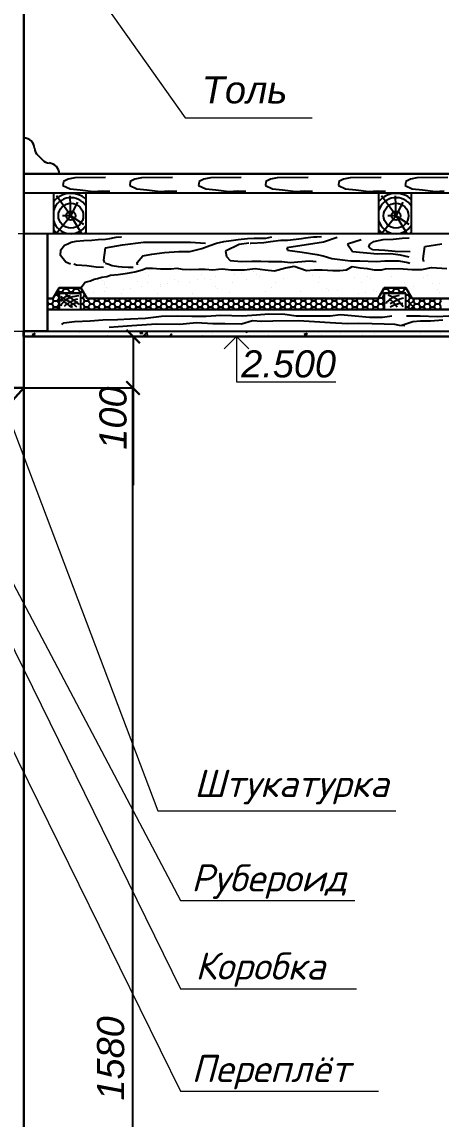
# Model space of a CAD drawing. Header units: millimetres. Extents: x 84778 to 227326, y -44398 to 146312.
# Drawn here: x 216051 to 219918, y -8032 to 2085 of the extents above; entities that cross this region are included whole.
import ezdxf

# ---------------------------------------------------------------- set-up
doc = ezdxf.new("R2010")
doc.units = ezdxf.units.MM
doc.header["$LTSCALE"] = 10
doc.linetypes.add('ACAD_ISO03W100', pattern=[30, 12, -18])
doc.linetypes.add('DASHED', pattern=[19.05, 12.7, -6.35])
for name, color, linetype, lineweight in [('Основная', 7, 'Continuous', 30), ('основной', 7, 'Continuous', 30), ('пунктирная', 7, 'ACAD_ISO03W100', 20), ('Тонкая', 7, 'Continuous', 25)]:
    doc.layers.add(name, color=color, linetype=linetype, lineweight=lineweight)
doc.layers.add('Размерная', color=7, linetype='Continuous')
doc.layers.add('Текст', color=7, linetype='Continuous')
doc.styles.add('Isocpeur', font='isocpeui.ttf')
doc.styles.add('STIL 888', font='ARIALI.TTF')

# ---------------------------------------------------------------- blocks, each defined once
blk = doc.blocks.new('_ArchTick')
at = {"color": 0, "linetype": 'ByBlock', "const_width": 0.15}
blk.add_lwpolyline([(-0.5, -0.5), (0.5, 0.5)], dxfattribs=at)

msp = doc.modelspace()

# ---------------------------------------------------------------- linework, layer by layer
at = {"layer": 'Основная', "ltscale": 50}
for p, q in [((216066.7, 684.6), (223942.8, 684.6)), ((216066.7, 684.6), (223942.8, 684.6)), ((216066.7, -815.4), (223942.8, -815.4)), ((216066.7, -815.4), (223942.8, -815.4)), ((216068.9, -815.4), (223942.8, -815.4))]:
    msp.add_line(p, q, dxfattribs=at)
at = {"layer": 'Основная', "linetype": 'Continuous', "lineweight": 30, "ltscale": 1000}
for p, q in [((215867.3, -1290.4), (216068.9, -1290.4)), ((216068.9, -1290.4), (215867.3, -1515.4))]:
    msp.add_line(p, q, dxfattribs=at)
at = {"layer": 'основной'}
for p, q in [((216068.9, 4725.2), (216068.9, -1240.4)), ((216068.9, 134.6), (216068.9, -765.4))]:
    msp.add_line(p, q, dxfattribs=at)
at = {"layer": 'основной', "lineweight": 30}
for q in [(214367.3, -1290.4), (214417.3, -1290.4)]:
    msp.add_line((216068.9, -1290.4), q, dxfattribs=at)
at = {"layer": 'основной', "ltscale": 50}
msp.add_line((216068.9, -8890.4), (216068.9, -1240.4), dxfattribs=at)
at = {"layer": 'пунктирная', "linetype": 'DASHED'}
for p, q in [((215443.9, 134.6), (216068.9, 134.6)), ((215168.9, -765.4), (216068.9, -765.4))]:
    msp.add_line(p, q, dxfattribs=at)
at = {"layer": 'Размерная', "linetype": 'Continuous', "lineweight": 20}
for p, q in [((217916.8, -928.5), (218030, -815.4)), ((218143.1, -928.5), (218030, -815.4)), ((218030, -815.4), (218030, -1234)), ((218030, -1234), (218946.6, -1234))]:
    msp.add_line(p, q, dxfattribs=at)
at = {"layer": 'Текст', "lineweight": 20}
for p, q in [((215082, -1415.4), (217513.4, -6015.5)), ((215862.1, -1381.9), (217305.5, -5189.2)), ((214991.3, -1694.8), (217513.4, -6831.3)), ((214734, -2131.8), (217513.4, -7773.6)), ((217305.5, -5189.2), (219500.7, -5189.2)), ((217513.4, -6015.5), (219123.7, -6015.5)), ((217513.4, -6831.3), (219138.9, -6831.3)), ((217513.4, -7773.6), (219339.6, -7773.6))]:
    msp.add_line(p, q, dxfattribs=at)
at = {"layer": 'Тонкая', "linetype": 'Continuous', "lineweight": 0, "ltscale": 1000}
for p, q in [((215607.5, 3948.7), (217558.2, 1199.3)), ((217558.2, 1199.3), (218728.9, 1199.3))]:
    msp.add_line(p, q, dxfattribs=at)
at = {"layer": 'Тонкая', "lineweight": -2}
msp.add_line((216197.8, 855.7), (216240.2, 813.3), dxfattribs=at)
at = {"layer": 'Тонкая', "ltscale": 50}
for p, q in [((216068.9, 684.6), (223942.8, 684.6)), ((216068.9, 684.6), (223942.8, 684.6)), ((216068.9, 134.6), (223942.8, 134.6)), ((216285.9, -215.4), (216285.9, 134.6)), ((216285.9, -765.4), (216285.9, -315.4)), ((216068.9, -765.4), (223942.8, -765.4)), ((216068.9, -815.4), (223942.8, -815.4))]:
    msp.add_line(p, q, dxfattribs=at)
at = {"layer": 'Тонкая', "linetype": 'Continuous', "ltscale": 1000}
for p, q in [((216285.9, 684.6), (219702.5, 684.6)), ((216434.6, 613.7), (216429.5, 575.9)), ((216477.5, 636.4), (216434.6, 613.7)), ((216538.1, 646.5), (216477.5, 636.4)), ((216823.2, 651.6), (216538.1, 646.5)), ((217050.3, 613.7), (217045.3, 575.9)), ((217093.2, 636.4), (217050.3, 613.7)), ((217153.8, 646.5), (217093.2, 636.4)), ((217439, 651.6), (217153.8, 646.5)), ((217686.3, 613.7), (217681.3, 575.9)), ((217729.2, 636.4), (217686.3, 613.7)), ((217789.8, 646.5), (217729.2, 636.4)), ((218075, 651.6), (217789.8, 646.5)), ((218302.1, 613.7), (218297, 575.9)), ((218345, 636.4), (218302.1, 613.7)), ((218405.6, 646.5), (218345, 636.4)), ((218690.7, 651.6), (218405.6, 646.5)), ((218975.9, 613.7), (218970.9, 575.9)), ((219018.8, 636.4), (218975.9, 613.7)), ((219079.4, 646.5), (219018.8, 636.4)), ((219364.6, 651.6), (219079.4, 646.5)), ((219591.7, 613.7), (219586.6, 575.9)), ((219634.6, 636.4), (219591.7, 613.7)), ((219695.2, 646.5), (219634.6, 636.4)), ((219980.3, 651.6), (219695.2, 646.5)), ((216068.9, 509.6), (223942.8, 509.6)), ((216344.1, 135.5), (216344.1, 509.6)), ((216429.5, 575.9), (216495.2, 545.7)), ((216495.2, 545.7), (216588.5, 535.6)), ((216588.5, 535.6), (216709.7, 523)), ((216644.1, 135.5), (216644.1, 509.6)), ((216709.7, 523), (216790.4, 528)), ((216790.4, 528), (216863.6, 525.5)), ((217045.3, 575.9), (217110.9, 545.7)), ((217110.9, 545.7), (217204.3, 535.6)), ((217204.3, 535.6), (217325.4, 523)), ((217325.4, 523), (217406.2, 528)), ((217406.2, 528), (217479.4, 525.5)), ((217681.3, 575.9), (217746.9, 545.7)), ((217746.9, 545.7), (217840.3, 535.6)), ((217840.3, 535.6), (217961.4, 523)), ((217961.4, 523), (218042.2, 528)), ((218042.2, 528), (218115.3, 525.5)), ((218297, 575.9), (218362.7, 545.7)), ((218362.7, 545.7), (218456, 535.6)), ((218456, 535.6), (218577.2, 523)), ((218577.2, 523), (218657.9, 528)), ((218657.9, 528), (218731.1, 525.5)), ((218970.9, 575.9), (219036.5, 545.7)), ((219036.5, 545.7), (219129.9, 535.6)), ((219129.9, 535.6), (219251, 523)), ((219251, 523), (219331.8, 528)), ((219331.8, 528), (219404.9, 525.5)), ((219344.1, 135.5), (219344.1, 509.6)), ((219586.6, 575.9), (219652.3, 545.7)), ((219644.1, 135.5), (219644.1, 509.6)), ((219652.3, 545.7), (219745.6, 535.6)), ((219745.6, 535.6), (219866.8, 523)), ((219866.8, 523), (219947.5, 528)), ((216502.6, 298.4), (216369, 482.1)), ((216502.6, 298.4), (216497.4, 481.7)), ((216502.6, 298.4), (216566.9, 423.2)), ((219502.6, 298.4), (219369, 482.1)), ((219502.6, 298.4), (219497.4, 481.7)), ((219502.6, 298.4), (219566.9, 423.2)), ((216502.6, 298.4), (216370.7, 135.5)), ((216502.6, 298.4), (216425.7, 296.5)), ((216502.6, 298.4), (216619.7, 221.4)), ((216502.6, 298.4), (216598.1, 139.5)), ((219502.6, 298.4), (219370.7, 135.5)), ((219502.6, 298.4), (219425.7, 296.5)), ((219502.6, 298.4), (219598.1, 139.5)), ((219502.6, 298.4), (219619.7, 221.4)), ((216068.9, 134.6), (216285.9, 134.6)), ((216285.9, 134.6), (216285.9, -765.4)), ((216904.4, 98.4), (216919.5, 101.8)), ((216919.5, 101.8), (216965.9, 103)), ((216965.9, 103), (216969.4, 104.2)), ((218301.5, 92.6), (218355.9, 104.4)), ((218667, 94.8), (218740.4, 101.9)), ((218740.4, 101.9), (218771.2, 101.9)), ((218771.2, 101.9), (218813.8, 106.7)), ((216409.3, -17.8), (216445.3, 25.2)), ((216445.3, 25.2), (216475.5, 39.1)), ((216475.5, 39.1), (216506.9, 53.1)), ((216506.9, 53.1), (216551.1, 63.5)), ((216551.1, 63.5), (216623.1, 68.2)), ((216623.1, 68.2), (216697.5, 72.8)), ((216697.5, 72.8), (216754.4, 78.6)), ((216754.4, 78.6), (216820.7, 82.1)), ((216806.2, -110.9), (216823.6, 2.1)), ((216820.7, 82.1), (216863.7, 86.7)), ((216823.6, 2.1), (216980.3, 28.2)), ((216863.7, 86.7), (216904.4, 98.4)), ((216980.3, 28.2), (217171.7, 54.3)), ((217171.7, 54.3), (217319.7, 54.3)), ((217319.7, 54.3), (217476.3, 54.3)), ((217476.3, 54.3), (217606.9, 54.3)), ((217606.9, 54.3), (217746.1, 45.6)), ((217709.8, -4.4), (217783.2, 24)), ((217783.2, 24), (217847.1, 45.3)), ((217847.1, 45.3), (217913.3, 59.5)), ((217913.3, 59.5), (217982, 68.9)), ((218055.3, 33.5), (217929.9, -28)), ((217982, 68.9), (218045.8, 78.4)), ((218045.8, 78.4), (218131.1, 87.8)), ((218142.9, 45.3), (218055.3, 33.5)), ((218131.1, 87.8), (218192.6, 92.6)), ((218158.2, 45.2), (218162.9, 45.2)), ((218162.9, 45.2), (218281.3, 49.9)), ((218192.6, 92.6), (218228.1, 90.2)), ((218228.1, 90.2), (218301.5, 92.6)), ((218281.3, 49.9), (218342.8, 59.4)), ((218342.8, 59.4), (218439.8, 71.2)), ((218439.8, 71.2), (218501.4, 73.6)), ((218832.8, 53.8), (218496.1, 0.9)), ((218496.1, 0.9), (218500.9, -20.7)), ((218501.4, 73.6), (218579.5, 83)), ((218579.5, 83), (218629.2, 87.8)), ((218629.2, 87.8), (218667, 94.8)), ((218960.2, 97), (218832.8, 53.8)), ((219179.1, 75.4), (219054, 34.5)), ((219054, 34.5), (219099.7, -30.3)), ((219251.2, 8.1), (219260.9, 34.5)), ((219289.7, -15.9), (219251.2, 8.1)), ((219260.9, 34.5), (219296.9, 61)), ((219296.9, 61), (219383.5, 77.8)), ((219383.5, 77.8), (219474.9, 82.6)), ((219474.9, 82.6), (219559.1, 89.8)), ((219559.1, 89.8), (219624, 94.6)), ((219751.1, -99.8), (219768.5, 13.2)), ((219768.5, 13.2), (219925.2, 39.3)), ((216408.1, -68.8), (216409.3, -17.8)), ((216455.8, -131.5), (216408.1, -68.8)), ((217113.4, -132.1), (217167.8, -70.6)), ((217167.8, -70.6), (217248.3, -56.4)), ((217248.3, -56.4), (217366.6, -42.2)), ((217366.6, -42.2), (217499.2, -30.4)), ((217499.2, -30.4), (217598.6, -30.4)), ((217598.6, -30.4), (217709.8, -4.4)), ((217929.9, -28), (217937, -77.7)), ((217937, -77.7), (217972.5, -115.5)), ((218500.9, -20.7), (218635.6, -37.6)), ((218635.6, -37.6), (218770.3, -59.2)), ((218770.3, -59.2), (218830.4, -71.2)), ((218830.4, -71.2), (218909.7, -95.2)), ((218909.7, -95.2), (219082.9, -119.3)), ((219099.7, -30.3), (219330.6, -54.4)), ((219400.3, -23.1), (219289.7, -15.9)), ((219330.6, -54.4), (219455.7, -49.6)), ((219494.1, -30.3), (219400.3, -23.1)), ((219455.7, -49.6), (219539.8, -64)), ((219633.6, -35.2), (219494.1, -30.3)), ((219539.8, -64), (219619.2, -80.8)), ((219759.8, -125.9), (219751.1, -99.8)), ((216285.9, -315.4), (216285.9, -197.6)), ((216499.9, -147.8), (216455.8, -131.5)), ((216530.8, -146.8), (216554.9, -153.3)), ((216554.9, -153.3), (216649.4, -162.1)), ((216649.4, -162.1), (216735.1, -173.1)), ((216735.1, -173.1), (216803.2, -177.5)), ((216814.9, -137), (216806.2, -110.9)), ((216818.6, -140.2), (216842.7, -146.8)), ((216842.7, -146.8), (216882.3, -159.9)), ((216882.3, -159.9), (216941.6, -168.7)), ((216941.6, -168.7), (216976.7, -173.1)), ((216976.7, -173.1), (217031.7, -175.3)), ((217031.7, -175.3), (217047, -175.3)), ((217047, -175.3), (217077.8, -177.5)), ((217093.1, -218.8), (217159.3, -200.3)), ((217118.1, -153.4), (217113.4, -132.1)), ((217159.3, -200.3), (217196.4, -187)), ((217196.4, -187), (217254.6, -187)), ((217254.6, -187), (217328.8, -192.3)), ((217328.8, -192.3), (217426.8, -192.3)), ((217408.2, -195.1), (217408.2, -195.1)), ((217426.8, -192.3), (217479.7, -187)), ((217479.7, -187), (217530, -195)), ((217530, -195), (217606.8, -197.6)), ((217606.8, -197.6), (217683.6, -195)), ((217683.6, -195), (217741.9, -195)), ((217741.9, -195), (217813.4, -200.3)), ((217813.4, -200.3), (217863.7, -195)), ((217863.7, -195), (217900.7, -192.3)), ((217900.7, -192.3), (217977.5, -200.3)), ((217972.5, -115.5), (218076.6, -122.6)), ((217977.5, -200.3), (218105, -201.3)), ((218076.6, -122.6), (218171.3, -120.2)), ((218105, -201.3), (218202.8, -187.3)), ((218171.3, -120.2), (218254.1, -120.2)), ((218199.2, -193.7), (218199.2, -193.7)), ((218202.8, -187.3), (218295.9, -201.3)), ((218254.1, -120.2), (218325.1, -122.6)), ((218295.9, -201.3), (218379.8, -210.6)), ((218325.1, -122.6), (218410.3, -125)), ((218379.8, -210.6), (218481.6, -182.6)), ((218410.3, -125), (218448.2, -125)), ((218448.2, -125), (218526.3, -134.4)), ((218481.6, -182.6), (218561.6, -167.6)), ((218481.6, -182.6), (218521.6, -175.1)), ((218521.6, -175.1), (218561.6, -167.6)), ((218524.8, -175.4), (218524.8, -175.4)), ((218526.3, -134.4), (218704.9, -118)), ((218561.6, -167.6), (218677.8, -205.9)), ((218594.7, -193), (218594.7, -193)), ((218677.8, -205.9), (218747.7, -201.3)), ((218704.9, -118), (218764.1, -125.1)), ((218747.7, -201.3), (218822.2, -201.3)), ((218822.2, -201.3), (218920, -205.9)), ((218985.2, -205.9), (219045.8, -201.3)), ((219045.8, -201.3), (219097, -168.7)), ((219082.9, -119.3), (219169.5, -119.3)), ((219097, -168.7), (219172.1, -183.1)), ((219169.5, -119.3), (219244, -121.7)), ((219172.1, -183.1), (219236.7, -187.3)), ((219236.7, -187.3), (219301.9, -201.3)), ((219244, -121.7), (219321, -124.1)), ((219301.9, -201.3), (219367.1, -201.3)), ((219321, -124.1), (219400.3, -119.3)), ((219367.1, -201.3), (219405.8, -192)), ((219367.1, -201.3), (219367.1, -201.3)), ((219400.3, -119.3), (219527.8, -119.3)), ((219405.8, -192), (219526.9, -187.3)), ((219526.9, -187.3), (219648, -196.6)), ((219527.8, -119.3), (219609.6, -133.7)), ((219609.6, -133.7), (219628.8, -140.9)), ((219648, -196.6), (219741.2, -196.6)), ((219741.2, -196.6), (219829.7, -178)), ((219781.2, -190.8), (219781.2, -190.8)), ((219829.7, -178), (219969.4, -187.3)), ((216635.9, -315.4), (216682.7, -300.8)), ((216682.7, -300.8), (216717.1, -287.6)), ((216717.1, -287.6), (216748.9, -279.6)), ((216748.9, -279.6), (216788.6, -269.1)), ((216788.6, -269.1), (216833.6, -263.8)), ((216793.6, -302.8), (216793.6, -302.8)), ((216833.6, -263.8), (216868, -250.5)), ((216868, -250.5), (216939.5, -242.6)), ((216939.5, -242.6), (217024.3, -232)), ((217024.3, -232), (217093.1, -218.8)), ((217192.3, -228.3), (217192.3, -228.3)), ((217215.7, -249.7), (217215.7, -249.7)), ((217461.5, -292), (217461.5, -292)), ((217671.7, -287.7), (217671.7, -287.7)), ((217707.9, -239.5), (217707.9, -239.5)), ((217737.8, -279), (217737.8, -279)), ((217793.9, -287.7), (217793.9, -287.7)), ((217841.1, -265.4), (217841.1, -265.4)), ((218013.6, -242.7), (218013.6, -242.7)), ((218079.7, -234), (218079.7, -234)), ((218118.8, -289.3), (218118.8, -289.3)), ((218182.9, -220.4), (218182.9, -220.4)), ((218216.1, -243.9), (218216.1, -243.9)), ((218239.5, -265.3), (218239.5, -265.3)), ((218461.8, -276.9), (218461.8, -276.9)), ((218731.8, -255.1), (218731.8, -255.1)), ((218794.2, -272.7), (218794.2, -272.7)), ((218920, -205.9), (218985.2, -205.9)), ((219119.1, -274.2), (219119.1, -274.2)), ((219240, -259.4), (219240, -259.4)), ((219263.4, -280.9), (219263.4, -280.9)), ((219462.1, -261.9), (219462.1, -261.9)), ((219755.6, -270.7), (219755.6, -270.7)), ((219794.5, -257.6), (219794.5, -257.6)), ((216285.9, -465.4), (216285.9, -315.4)), ((216394.1, -365.4), (216337.3, -465.4)), ((216337.3, -465.4), (216394.1, -365.4)), ((216337.3, -465.4), (216394.1, -365.4)), ((216377.8, -431.3), (216393.7, -403.8)), ((216393.7, -403.9), (216382.9, -385.1)), ((216393.8, -403.8), (216425.5, -403.8)), ((216594.1, -365.4), (216394.1, -365.4)), ((216394.1, -365.4), (216594.1, -365.4)), ((216394.1, -365.4), (216594.1, -365.4)), ((216394.1, -365.4), (216594.1, -365.4)), ((216425.4, -403.8), (216441.3, -376.3)), ((216432.1, -415.4), (216425.5, -403.9)), ((216441.3, -376.4), (216435, -365.4)), ((216441.4, -376.3), (216473.1, -376.3)), ((216473.1, -376.3), (216479.4, -365.4)), ((216489, -403.9), (216473.1, -376.4)), ((216482.2, -415.4), (216488.9, -403.8)), ((216489, -403.8), (216520.8, -403.8)), ((216520.7, -403.8), (216536.6, -376.3)), ((216527.4, -415.4), (216520.7, -403.9)), ((216536.6, -376.4), (216530.3, -365.4)), ((216536.6, -376.3), (216568.4, -376.3)), ((216568.3, -376.3), (216574.6, -365.4)), ((216584.2, -403.9), (216568.3, -376.4)), ((216577.5, -415.4), (216584.2, -403.8)), ((216584.3, -403.8), (216616, -403.8)), ((216594.1, -365.4), (216635.9, -315.4)), ((216652.5, -465.4), (216594.1, -365.4)), ((216594.1, -365.4), (216652.5, -465.4)), ((216594.1, -365.4), (216652.5, -465.4)), ((216615.9, -403.8), (216616.2, -403.3)), ((216631.8, -431.3), (216616, -403.9)), ((216810, -319.4), (216810, -319.4)), ((216810.5, -339.7), (216810.5, -339.7)), ((216815.5, -400.5), (216815.5, -400.5)), ((216833.9, -361.2), (216833.9, -361.2)), ((216988, -377.7), (216988, -377.7)), ((217054.1, -369), (217054.1, -369)), ((217118.4, -304.3), (217118.4, -304.3)), ((217157.4, -355.4), (217157.4, -355.4)), ((217205.5, -318.7), (217205.5, -318.7)), ((217326.1, -351), (217326.1, -351)), ((217329.9, -332.7), (217329.9, -332.7)), ((217396, -324), (217396, -324)), ((217499.2, -310.4), (217499.2, -310.4)), ((217601, -318), (217601, -318)), ((217834.3, -355.3), (217834.3, -355.3)), ((217857.7, -376.8), (217857.7, -376.8)), ((217996.5, -317.2), (217996.5, -317.2)), ((218298, -402.6), (218298, -402.6)), ((218350, -366.5), (218350, -366.5)), ((218392, -316.5), (218392, -316.5)), ((218622.9, -404.1), (218622.9, -404.1)), ((218787.5, -315.8), (218787.5, -315.8)), ((218858.2, -370.9), (218858.2, -370.9)), ((218881.6, -392.4), (218881.6, -392.4)), ((218965.9, -391.8), (218965.9, -391.8)), ((219183, -315.1), (219183, -315.1)), ((219298.4, -387.5), (219298.4, -387.5)), ((219325.6, -398.8), (219325.6, -398.8)), ((219394.1, -365.4), (219337.3, -465.4)), ((219337.3, -465.4), (219394.1, -365.4)), ((219337.3, -465.4), (219394.1, -365.4)), ((219372.3, -403.8), (219378.3, -403.8)), ((219373.9, -382.1), (219373.9, -382.1)), ((219378.2, -403.8), (219394.1, -376.3)), ((219394.1, -431.3), (219378.2, -403.9)), ((219394.1, -376.4), (219391, -370.9)), ((219594.1, -365.4), (219394.1, -365.4)), ((219394.1, -365.4), (219594.1, -365.4)), ((219394.1, -365.4), (219594.1, -365.4)), ((219394.1, -365.4), (219594.1, -365.4)), ((219394.1, -376.3), (219425.9, -376.3)), ((219425.8, -376.3), (219432.1, -365.4)), ((219441.7, -403.9), (219425.8, -376.4)), ((219435, -415.4), (219441.7, -403.8)), ((219441.8, -403.8), (219473.5, -403.8)), ((219473.4, -403.8), (219489.3, -376.3)), ((219480.1, -415.4), (219473.5, -403.9)), ((219489.3, -376.4), (219483, -365.4)), ((219489.4, -376.3), (219521.1, -376.3)), ((219521.1, -376.3), (219527.4, -365.4)), ((219537, -403.9), (219521.1, -376.4)), ((219530.2, -415.4), (219536.9, -403.8)), ((219537, -403.8), (219568.8, -403.8)), ((219568.7, -403.8), (219584.6, -376.3)), ((219575.4, -415.4), (219568.7, -403.9)), ((219584.6, -376.4), (219578.3, -365.4)), ((219578.5, -314.4), (219578.5, -314.4)), ((219584.6, -376.3), (219600.5, -376.3)), ((219652.5, -465.4), (219594.1, -365.4)), ((219594.1, -365.4), (219652.5, -465.4)), ((219594.1, -365.4), (219652.5, -465.4)), ((219623.3, -389.1), (219623.3, -389.1)), ((219667.4, -353.8), (219667.4, -353.8)), ((219839.9, -331.1), (219839.9, -331.1)), ((219882.1, -386.5), (219882.1, -386.5)), ((219906, -322.4), (219906, -322.4)), ((216337.3, -465.4), (216285.9, -465.4)), ((216285.9, -565.4), (216285.9, -465.4)), ((216285.9, -465.4), (216337.3, -465.4)), ((216285.9, -480.5), (216294.6, -465.4)), ((216285.9, -465.4), (216337.3, -465.4)), ((216298.5, -513.8), (216285.9, -492.1)), ((216330.2, -513.8), (216346.1, -486.3)), ((216346.1, -486.3), (216334, -465.4)), ((216346.1, -486.3), (216377.9, -486.3)), ((216356.6, -431.3), (216377.9, -431.3)), ((216370.4, -459), (216370.4, -459)), ((216393.7, -458.8), (216377.8, -431.3)), ((216377.8, -486.3), (216393.7, -458.8)), ((216393.7, -513.8), (216377.8, -486.3)), ((216393.8, -458.8), (216394.1, -458.8)), ((216594.1, -415.4), (216394.1, -415.4)), ((216394.1, -415.4), (216394.1, -565.4)), ((216394.1, -415.4), (216594.1, -415.4)), ((216394.1, -565.4), (216394.1, -415.4)), ((216405.7, -489.9), (216419.8, -473.6)), ((216406.8, -446.6), (216456.7, -478)), ((216406.8, -465), (216443.7, -497.5)), ((216417.7, -517), (216431.7, -500.7)), ((216419.8, -473.6), (216455.6, -446.6)), ((216431.7, -500.7), (216442.6, -488.8)), ((216442.6, -488.8), (216456.7, -478)), ((216443.7, -497.5), (216477.3, -522.4)), ((216452.3, -423.8), (216455.6, -428.2)), ((216455.6, -428.2), (216478.3, -444.4)), ((216455.6, -446.6), (216500, -437.9)), ((216456.7, -478), (216492.4, -456.3)), ((216456.7, -478), (216500, -495.3)), ((216456.7, -478), (216456.7, -478)), ((216473.7, -445.5), (216473.7, -445.5)), ((216478.3, -444.4), (216513, -467.2)), ((216480.5, -508.3), (216500, -495.3)), ((216492.4, -456.3), (216519.5, -447.7)), ((216500, -495.3), (216527.1, -480.1)), ((216500, -495.3), (216516.9, -516.9)), ((216513, -467.2), (216532.5, -482.3)), ((216514.1, -519.1), (216543.4, -505)), ((216519.5, -447.7), (216543.4, -443.3)), ((216527.1, -480.1), (216552, -471.5)), ((216532.5, -482.3), (216557.4, -504)), ((216543.4, -443.3), (216558.5, -440.1)), ((216543.4, -505), (216566.1, -495.3)), ((216552, -471.5), (216566.1, -468.2)), ((216557.4, -504), (216578, -521.3)), ((216558.5, -440.1), (216574.8, -439)), ((216594.1, -565.4), (216594.1, -415.4)), ((216594.1, -565.4), (216594.1, -415.4)), ((216594.1, -458.8), (216616, -458.8)), ((216615.9, -458.8), (216631.8, -431.3)), ((216615.9, -513.8), (216631.8, -486.3)), ((216631.8, -486.3), (216616, -458.8)), ((216631.9, -431.3), (216632.6, -431.3)), ((216631.9, -486.3), (216663.6, -486.3)), ((216646.2, -422.7), (216646.2, -422.7)), ((219337.3, -465.4), (216652.5, -465.4)), ((216652.5, -465.4), (219337.3, -465.4)), ((216652.5, -465.4), (219337.3, -465.4)), ((216663.6, -486.3), (216675.6, -465.4)), ((216679.5, -513.8), (216663.6, -486.3)), ((216711.2, -513.8), (216727.1, -486.3)), ((216712.3, -414), (216712.3, -414)), ((216727.1, -486.3), (216715, -465.4)), ((216727.1, -486.3), (216758.9, -486.3)), ((216758.8, -486.3), (216770.9, -465.4)), ((216774.7, -513.8), (216758.8, -486.3)), ((216806.4, -513.8), (216822.3, -486.3)), ((216822.3, -486.3), (216810.2, -465.4)), ((216822.4, -486.3), (216854.1, -486.3)), ((216854.1, -486.3), (216866.1, -465.4)), ((216870, -513.8), (216854.1, -486.3)), ((216901.7, -513.8), (216917.6, -486.3)), ((216917.6, -486.3), (216905.5, -465.4)), ((216917.6, -486.3), (216949.4, -486.3)), ((216944.4, -462.4), (216944.4, -462.4)), ((216949.3, -486.3), (216961.4, -465.4)), ((216965.2, -513.8), (216949.3, -486.3)), ((216965.3, -421.8), (216965.3, -421.8)), ((216996.9, -513.8), (217012.8, -486.3)), ((217012.8, -486.3), (217000.7, -465.4)), ((217012.9, -486.3), (217044.6, -486.3)), ((217044.6, -486.3), (217056.6, -465.4)), ((217060.5, -513.8), (217044.6, -486.3)), ((217092.2, -513.8), (217108.1, -486.3)), ((217108.1, -486.3), (217096, -465.4)), ((217108.1, -486.3), (217139.9, -486.3)), ((217139.8, -486.3), (217151.9, -465.4)), ((217155.7, -513.8), (217139.8, -486.3)), ((217187.4, -513.8), (217203.3, -486.3)), ((217203.3, -486.3), (217191.2, -465.4)), ((217203.4, -486.3), (217235.1, -486.3)), ((217235.1, -486.3), (217247.1, -465.4)), ((217251, -513.8), (217235.1, -486.3)), ((217282.7, -513.8), (217298.6, -486.3)), ((217298.6, -486.3), (217286.5, -465.4)), ((217297.7, -417.6), (217297.7, -417.6)), ((217298.6, -486.3), (217330.4, -486.3)), ((217330.3, -486.3), (217342.4, -465.4)), ((217346.2, -513.8), (217330.3, -486.3)), ((217377.9, -513.8), (217393.8, -486.3)), ((217393.8, -486.3), (217381.7, -465.4)), ((217393.9, -486.3), (217425.6, -486.3)), ((217425.6, -486.3), (217437.6, -465.4)), ((217441.5, -513.8), (217425.6, -486.3)), ((217473.2, -513.8), (217489.1, -486.3)), ((217489.1, -486.3), (217477, -465.4)), ((217489.1, -486.3), (217520.9, -486.3)), ((217520.8, -486.3), (217532.9, -465.4)), ((217536.7, -513.8), (217520.8, -486.3)), ((217568.4, -513.8), (217584.3, -486.3)), ((217584.3, -486.3), (217572.2, -465.4)), ((217584.4, -486.3), (217616.1, -486.3)), ((217616.1, -486.3), (217628.1, -465.4)), ((217632, -513.8), (217616.1, -486.3)), ((217622.6, -419.2), (217622.6, -419.2)), ((217663.7, -513.8), (217679.6, -486.3)), ((217679.6, -486.3), (217667.5, -465.4)), ((217679.6, -486.3), (217711.4, -486.3)), ((217711.3, -486.3), (217723.4, -465.4)), ((217727.2, -513.8), (217711.3, -486.3)), ((217758.9, -513.8), (217774.8, -486.3)), ((217774.8, -486.3), (217762.7, -465.4)), ((217774.9, -486.3), (217806.6, -486.3)), ((217806.6, -486.3), (217818.6, -465.4)), ((217822.5, -513.8), (217806.6, -486.3)), ((217854.2, -513.8), (217870.1, -486.3)), ((217870.1, -486.3), (217858, -465.4)), ((217870.1, -486.3), (217901.9, -486.3)), ((217901.9, -486.3), (217913.9, -465.4)), ((217917.8, -513.8), (217901.9, -486.3)), ((217949.4, -513.8), (217965.3, -486.3)), ((217965.3, -486.3), (217953.2, -465.4)), ((217965.4, -486.3), (217997.1, -486.3)), ((217965.6, -406.8), (217965.6, -406.8)), ((217997.1, -486.3), (218009.1, -465.4)), ((218013, -513.8), (217997.1, -486.3)), ((218044.7, -513.8), (218060.6, -486.3)), ((218060.6, -486.3), (218048.5, -465.4)), ((218060.6, -486.3), (218092.4, -486.3)), ((218092.3, -486.3), (218104.4, -465.4)), ((218108.2, -513.8), (218092.3, -486.3)), ((218139.9, -513.8), (218155.8, -486.3)), ((218155.8, -486.3), (218143.7, -465.4)), ((218155.9, -486.3), (218187.6, -486.3)), ((218187.6, -486.3), (218199.6, -465.4)), ((218203.5, -513.8), (218187.6, -486.3)), ((218235.2, -513.8), (218251.1, -486.3)), ((218251.1, -486.3), (218239, -465.4)), ((218251.1, -486.3), (218282.9, -486.3)), ((218282.8, -486.3), (218294.9, -465.4)), ((218298.7, -513.8), (218282.8, -486.3)), ((218330.4, -513.8), (218346.3, -486.3)), ((218346.3, -486.3), (218334.2, -465.4)), ((218346.4, -486.3), (218378.1, -486.3)), ((218378.1, -486.3), (218390.1, -465.4)), ((218394, -513.8), (218378.1, -486.3)), ((218425.7, -513.8), (218441.6, -486.3)), ((218441.6, -486.3), (218429.5, -465.4)), ((218441.6, -486.3), (218473.4, -486.3)), ((218473.3, -486.3), (218485.4, -465.4)), ((218489.2, -513.8), (218473.3, -486.3)), ((218520.9, -513.8), (218536.8, -486.3)), ((218536.8, -486.3), (218524.7, -465.4)), ((218536.9, -486.3), (218568.6, -486.3)), ((218568.6, -486.3), (218580.6, -465.4)), ((218584.5, -513.8), (218568.6, -486.3)), ((218616.2, -513.8), (218632.1, -486.3)), ((218632.1, -486.3), (218620, -465.4)), ((218632.1, -486.3), (218663.9, -486.3)), ((218663.8, -486.3), (218675.9, -465.4)), ((218679.7, -513.8), (218663.8, -486.3)), ((218711.4, -513.8), (218727.3, -486.3)), ((218727.3, -486.3), (218715.2, -465.4)), ((218727.4, -486.3), (218759.1, -486.3)), ((218759.1, -486.3), (218771.1, -465.4)), ((218775, -513.8), (218759.1, -486.3)), ((218806.7, -513.8), (218822.6, -486.3)), ((218822.6, -486.3), (218810.5, -465.4)), ((218822.6, -486.3), (218854.4, -486.3)), ((218854.3, -486.3), (218866.4, -465.4)), ((218870.2, -513.8), (218854.3, -486.3)), ((218880.5, -457.4), (218880.5, -457.4)), ((218901.9, -513.8), (218917.8, -486.3)), ((218917.8, -486.3), (218905.7, -465.4)), ((218917.9, -486.3), (218949.6, -486.3)), ((218949.6, -486.3), (218961.6, -465.4)), ((218965.5, -513.8), (218949.6, -486.3)), ((218983.7, -443.8), (218983.7, -443.8)), ((218997.2, -513.8), (219013.1, -486.3)), ((219013.1, -486.3), (219001, -465.4)), ((219013.1, -486.3), (219044.9, -486.3)), ((219044.8, -486.3), (219056.9, -465.4)), ((219060.7, -513.8), (219044.8, -486.3)), ((219092.4, -513.8), (219108.3, -486.3)), ((219108.3, -486.3), (219096.2, -465.4)), ((219108.4, -486.3), (219140.1, -486.3)), ((219140.1, -486.3), (219152.1, -465.4)), ((219156, -513.8), (219140.1, -486.3)), ((219156.2, -421.1), (219156.2, -421.1)), ((219187.7, -513.8), (219203.6, -486.3)), ((219203.6, -486.3), (219191.5, -465.4)), ((219203.6, -486.3), (219235.4, -486.3)), ((219222.3, -412.4), (219222.3, -412.4)), ((219235.3, -486.3), (219247.4, -465.4)), ((219251.2, -513.8), (219235.3, -486.3)), ((219282.9, -513.8), (219298.8, -486.3)), ((219298.8, -486.3), (219286.7, -465.4)), ((219298.9, -486.3), (219330.6, -486.3)), ((219330.6, -486.3), (219346.4, -458.8)), ((219346.5, -513.8), (219330.6, -486.3)), ((219346.5, -458.8), (219343.7, -454.1)), ((219346.5, -458.8), (219378.3, -458.8)), ((219378.2, -458.8), (219394.1, -431.3)), ((219394.1, -486.3), (219378.2, -458.8)), ((219378.2, -513.8), (219394.1, -486.3)), ((219594.1, -415.4), (219394.1, -415.4)), ((219394.1, -415.4), (219394.1, -565.4)), ((219394.1, -415.4), (219594.1, -415.4)), ((219394.1, -565.4), (219394.1, -415.4)), ((219414, -510.9), (219415.7, -502.3)), ((219415.7, -502.3), (219446.6, -473.2)), ((219429.4, -432.1), (219491.1, -457.8)), ((219439.7, -464.7), (219484.3, -509.2)), ((219446.6, -473.2), (219480.8, -445.8)), ((219448.3, -512.6), (219492.8, -485.2)), ((219480.8, -445.8), (219535.7, -435.6)), ((219491.1, -457.8), (219530.5, -493.8)), ((219492.8, -485.2), (219537.4, -468.1)), ((219530.5, -493.8), (219556.2, -524.6)), ((219537.4, -468.1), (219569.9, -459.5)), ((219594.1, -565.4), (219594.1, -415.4)), ((219594.1, -565.4), (219594.1, -415.4)), ((219594.1, -431.3), (219616.4, -431.3)), ((219594.1, -486.3), (219616.4, -486.3)), ((219616.3, -431.3), (219624.4, -417.3)), ((219632.2, -458.8), (219616.3, -431.3)), ((219616.3, -486.3), (219632.2, -458.8)), ((219632.2, -513.8), (219616.3, -486.3)), ((219632.2, -513.8), (219663.6, -486.3)), ((219632.3, -458.8), (219648.6, -458.8)), ((219652.5, -465.4), (222337.3, -465.4)), ((222337.3, -465.4), (219652.5, -465.4)), ((219652.5, -465.4), (222337.3, -465.4)), ((219663.6, -486.3), (219675.6, -465.4)), ((219679.5, -513.8), (219663.6, -486.3)), ((219711.2, -513.8), (219727.1, -486.3)), ((219727.1, -486.3), (219715, -465.4)), ((219727.1, -486.3), (219758.9, -486.3)), ((219758.8, -486.3), (219770.9, -465.4)), ((219774.7, -513.8), (219758.8, -486.3)), ((219806.4, -513.8), (219822.3, -486.3)), ((219822.3, -486.3), (219810.2, -465.4)), ((219822.4, -486.3), (219854.1, -486.3)), ((219854.1, -486.3), (219866.1, -465.4)), ((219870, -513.8), (219854.1, -486.3)), ((219901.7, -513.8), (219917.6, -486.3)), ((219905.5, -408), (219905.5, -408)), ((219917.6, -486.3), (219905.5, -465.4)), ((216285.9, -535.5), (216298.4, -513.8)), ((216296.5, -565.4), (216285.9, -547.1)), ((216394.1, -565.4), (216285.9, -565.4)), ((216285.9, -565.4), (219648.3, -565.4)), ((216298.5, -513.8), (216330.3, -513.8)), ((216346.1, -541.3), (216330.2, -513.8)), ((216332.1, -565.4), (216346.1, -541.3)), ((216346.1, -541.3), (216377.9, -541.3)), ((216377.8, -541.3), (216393.7, -513.8)), ((216391.7, -565.4), (216377.8, -541.3)), ((216393.8, -513.8), (216394.1, -513.8)), ((216412.2, -533.2), (216417.7, -517)), ((216444.7, -535.4), (216453.4, -526.7)), ((216453.4, -526.7), (216480.5, -508.3)), ((216477.3, -522.4), (216497.8, -535.4)), ((216491.3, -541.9), (216498.9, -531)), ((216497.8, -535.4), (216517.3, -546.2)), ((216498.9, -531), (216514.1, -519.1)), ((216516.9, -516.9), (216528.7, -512.1)), ((216528.7, -512.1), (216543.4, -529.9)), ((216543.4, -529.9), (216553.4, -542.2)), ((216594.1, -513.8), (216616, -513.8)), ((219394.1, -565.4), (216594.1, -565.4)), ((216631.8, -541.3), (216616, -513.8)), ((216617.9, -565.4), (216631.8, -541.3)), ((216631.9, -541.3), (216663.6, -541.3)), ((216663.6, -541.3), (216679.4, -513.8)), ((216677.5, -565.4), (216663.6, -541.3)), ((216679.5, -513.8), (216711.3, -513.8)), ((216727.1, -541.3), (216711.2, -513.8)), ((216713.1, -565.4), (216727.1, -541.3)), ((216727.1, -541.3), (216758.9, -541.3)), ((216758.8, -541.3), (216774.7, -513.8)), ((216772.7, -565.4), (216758.8, -541.3)), ((216774.8, -513.8), (216806.5, -513.8)), ((216822.3, -541.3), (216806.5, -513.8)), ((216808.4, -565.4), (216822.3, -541.3)), ((216822.4, -541.3), (216854.1, -541.3)), ((216854.1, -541.3), (216869.9, -513.8)), ((216868, -565.4), (216854.1, -541.3)), ((216870, -513.8), (216901.8, -513.8)), ((216917.6, -541.3), (216901.7, -513.8)), ((216903.6, -565.4), (216917.6, -541.3)), ((216917.6, -541.3), (216949.4, -541.3)), ((216949.3, -541.3), (216965.2, -513.8)), ((216963.2, -565.4), (216949.3, -541.3)), ((216965.3, -513.8), (216997, -513.8)), ((217012.8, -541.3), (216997, -513.8)), ((216998.9, -565.4), (217012.8, -541.3)), ((217012.9, -541.3), (217044.6, -541.3)), ((217044.6, -541.3), (217060.4, -513.8)), ((217058.5, -565.4), (217044.6, -541.3)), ((217060.5, -513.8), (217092.3, -513.8)), ((217108.1, -541.3), (217092.2, -513.8)), ((217094.1, -565.4), (217108.1, -541.3)), ((217108.1, -541.3), (217139.9, -541.3)), ((217139.8, -541.3), (217155.7, -513.8)), ((217153.7, -565.4), (217139.8, -541.3)), ((217155.8, -513.8), (217187.5, -513.8)), ((217203.3, -541.3), (217187.5, -513.8)), ((217189.4, -565.4), (217203.3, -541.3)), ((217203.4, -541.3), (217235.1, -541.3)), ((217235.1, -541.3), (217250.9, -513.8)), ((217249, -565.4), (217235.1, -541.3)), ((217251, -513.8), (217282.8, -513.8)), ((217298.6, -541.3), (217282.7, -513.8)), ((217284.6, -565.4), (217298.6, -541.3)), ((217298.6, -541.3), (217330.4, -541.3)), ((217330.3, -541.3), (217346.2, -513.8)), ((217344.2, -565.4), (217330.3, -541.3)), ((217346.3, -513.8), (217378, -513.8)), ((217393.8, -541.3), (217378, -513.8)), ((217379.9, -565.4), (217393.8, -541.3)), ((217393.9, -541.3), (217425.6, -541.3)), ((217425.6, -541.3), (217441.4, -513.8)), ((217439.5, -565.4), (217425.6, -541.3)), ((217441.5, -513.8), (217473.3, -513.8)), ((217489.1, -541.3), (217473.2, -513.8)), ((217475.1, -565.4), (217489.1, -541.3)), ((217489.1, -541.3), (217520.9, -541.3)), ((217520.8, -541.3), (217536.7, -513.8)), ((217534.7, -565.4), (217520.8, -541.3)), ((217536.8, -513.8), (217568.5, -513.8)), ((217584.3, -541.3), (217568.5, -513.8)), ((217570.4, -565.4), (217584.3, -541.3)), ((217584.4, -541.3), (217616.1, -541.3)), ((217616.1, -541.3), (217631.9, -513.8)), ((217630, -565.4), (217616.1, -541.3)), ((217632, -513.8), (217663.8, -513.8)), ((217679.6, -541.3), (217663.7, -513.8)), ((217665.6, -565.4), (217679.6, -541.3)), ((217679.6, -541.3), (217711.4, -541.3)), ((217711.3, -541.3), (217727.2, -513.8)), ((217725.2, -565.4), (217711.3, -541.3)), ((217727.3, -513.8), (217759, -513.8)), ((217774.8, -541.3), (217759, -513.8)), ((217760.9, -565.4), (217774.8, -541.3)), ((217774.9, -541.3), (217806.6, -541.3)), ((217806.6, -541.3), (217822.4, -513.8)), ((217820.5, -565.4), (217806.6, -541.3)), ((217822.5, -513.8), (217854.3, -513.8)), ((217870.1, -541.3), (217854.2, -513.8)), ((217856.1, -565.4), (217870.1, -541.3)), ((217870.1, -541.3), (217901.9, -541.3)), ((217901.8, -541.3), (217917.7, -513.8)), ((217915.7, -565.4), (217901.8, -541.3)), ((217917.8, -513.8), (217949.5, -513.8)), ((217965.3, -541.3), (217949.5, -513.8)), ((217951.4, -565.4), (217965.3, -541.3)), ((217965.4, -541.3), (217997.1, -541.3)), ((217997.1, -541.3), (218012.9, -513.8)), ((218011, -565.4), (217997.1, -541.3)), ((218013, -513.8), (218044.8, -513.8)), ((218060.6, -541.3), (218044.7, -513.8)), ((218046.6, -565.4), (218060.6, -541.3)), ((218060.6, -541.3), (218092.4, -541.3)), ((218092.3, -541.3), (218108.2, -513.8)), ((218106.2, -565.4), (218092.3, -541.3)), ((218108.3, -513.8), (218140, -513.8)), ((218155.8, -541.3), (218140, -513.8)), ((218141.9, -565.4), (218155.8, -541.3)), ((218155.9, -541.3), (218187.6, -541.3)), ((218187.6, -541.3), (218203.4, -513.8)), ((218201.5, -565.4), (218187.6, -541.3)), ((218203.5, -513.8), (218235.3, -513.8)), ((218216.6, -615.1), (218329.4, -606.4)), ((218251.1, -541.3), (218235.2, -513.8)), ((218237.1, -565.4), (218251.1, -541.3)), ((218251.1, -541.3), (218282.9, -541.3)), ((218282.8, -541.3), (218298.7, -513.8)), ((218296.7, -565.4), (218282.8, -541.3)), ((218298.8, -513.8), (218330.5, -513.8)), ((218329.4, -606.4), (218477, -610.8)), ((218346.3, -541.3), (218330.5, -513.8)), ((218332.4, -565.4), (218346.3, -541.3)), ((218346.4, -541.3), (218378.1, -541.3)), ((218378.1, -541.3), (218393.9, -513.8)), ((218392, -565.4), (218378.1, -541.3)), ((218394, -513.8), (218425.8, -513.8)), ((218441.6, -541.3), (218425.7, -513.8)), ((218427.6, -565.4), (218441.6, -541.3)), ((218441.6, -541.3), (218473.4, -541.3)), ((218473.3, -541.3), (218489.2, -513.8)), ((218487.2, -565.4), (218473.3, -541.3)), ((218489.3, -513.8), (218521, -513.8)), ((218536.8, -541.3), (218521, -513.8)), ((218522.9, -565.4), (218536.8, -541.3)), ((218536.9, -541.3), (218568.6, -541.3)), ((218568.6, -541.3), (218584.4, -513.8)), ((218582.5, -565.4), (218568.6, -541.3)), ((218584.5, -513.8), (218616.3, -513.8)), ((218632.1, -541.3), (218616.2, -513.8)), ((218618.1, -565.4), (218632.1, -541.3)), ((218632.1, -541.3), (218663.9, -541.3)), ((218663.8, -541.3), (218679.7, -513.8)), ((218677.7, -565.4), (218663.8, -541.3)), ((218679.8, -513.8), (218711.5, -513.8)), ((218727.3, -541.3), (218711.5, -513.8)), ((218713.4, -565.4), (218727.3, -541.3)), ((218727.4, -541.3), (218759.1, -541.3)), ((218759.1, -541.3), (218774.9, -513.8)), ((218773, -565.4), (218759.1, -541.3)), ((218775, -513.8), (218806.8, -513.8)), ((218822.6, -541.3), (218806.7, -513.8)), ((218808.6, -565.4), (218822.6, -541.3)), ((218822.6, -541.3), (218854.4, -541.3)), ((218854.3, -541.3), (218870.2, -513.8)), ((218868.2, -565.4), (218854.3, -541.3)), ((218870.3, -513.8), (218902, -513.8)), ((218917.8, -541.3), (218902, -513.8)), ((218903.9, -565.4), (218917.8, -541.3)), ((218917.9, -541.3), (218949.6, -541.3)), ((218949.6, -541.3), (218965.4, -513.8)), ((218963.5, -565.4), (218949.6, -541.3)), ((218965.5, -513.8), (218997.3, -513.8)), ((219013.1, -541.3), (218997.2, -513.8)), ((218999.1, -565.4), (219013.1, -541.3)), ((219013.1, -541.3), (219044.9, -541.3)), ((219044.8, -541.3), (219060.7, -513.8)), ((219058.7, -565.4), (219044.8, -541.3)), ((219060.8, -513.8), (219092.5, -513.8)), ((219108.3, -541.3), (219092.5, -513.8)), ((219094.4, -565.4), (219108.3, -541.3)), ((219108.4, -541.3), (219140.1, -541.3)), ((219140.1, -541.3), (219155.9, -513.8)), ((219154, -565.4), (219140.1, -541.3)), ((219156, -513.8), (219187.8, -513.8)), ((219203.6, -541.3), (219187.7, -513.8)), ((219189.6, -565.4), (219203.6, -541.3)), ((219203.6, -541.3), (219235.4, -541.3)), ((219235.3, -541.3), (219251.2, -513.8)), ((219249.2, -565.4), (219235.3, -541.3)), ((219251.3, -513.8), (219283, -513.8)), ((219298.8, -541.3), (219283, -513.8)), ((219284.9, -565.4), (219298.8, -541.3)), ((219285.9, -565.4), (222648.3, -565.4)), ((219298.9, -541.3), (219330.6, -541.3)), ((219330.6, -541.3), (219346.4, -513.8)), ((219344.5, -565.4), (219330.6, -541.3)), ((219346.5, -513.8), (219378.3, -513.8)), ((219394.1, -541.3), (219378.2, -513.8)), ((219380.1, -565.4), (219394.1, -541.3)), ((219448.3, -543.4), (219484.3, -524.6)), ((219484.3, -509.2), (219511.7, -543.4)), ((219484.3, -524.6), (219525.4, -512.6)), ((219525.4, -512.6), (219564.8, -507.5)), ((219556.2, -524.6), (219566.5, -540)), ((219594.1, -541.3), (219616.4, -541.3)), ((219648.3, -565.4), (219594.1, -565.4)), ((222394.1, -565.4), (219594.1, -565.4)), ((219616.3, -541.3), (219632.2, -513.8)), ((219630.2, -565.4), (219616.3, -541.3)), ((219630.2, -565.4), (219663.6, -541.3)), ((219632.3, -513.8), (219663.6, -541.3)), ((219663.6, -541.3), (219679.4, -513.8)), ((219677.5, -565.4), (219663.6, -541.3)), ((219679.5, -513.8), (219711.3, -513.8)), ((219727.1, -541.3), (219711.2, -513.8)), ((219713.1, -565.4), (219727.1, -541.3)), ((219727.1, -541.3), (219758.9, -541.3)), ((219758.8, -541.3), (219774.7, -513.8)), ((219772.7, -565.4), (219758.8, -541.3)), ((219774.8, -513.8), (219806.5, -513.8)), ((219822.3, -541.3), (219806.5, -513.8)), ((219808.4, -565.4), (219822.3, -541.3)), ((219822.4, -541.3), (219854.1, -541.3)), ((219854.1, -541.3), (219869.9, -513.8)), ((219868, -565.4), (219854.1, -541.3)), ((219870, -513.8), (219901.8, -513.8)), ((219917.6, -541.3), (219901.7, -513.8)), ((219903.6, -565.4), (219917.6, -541.3)), ((216420.2, -706.1), (216437.6, -688.8)), ((216437.6, -688.8), (216537.4, -675.8)), ((216537.4, -675.8), (216680.6, -671.5)), ((216680.6, -671.5), (216797.7, -662.8)), ((216797.7, -662.8), (216932.3, -658.4)), ((216932.3, -658.4), (217053.7, -654.1)), ((217053.7, -654.1), (217192.6, -645.4)), ((217064.8, -714.9), (217293.1, -699.3)), ((217192.6, -645.4), (217340.1, -628.1)), ((217293.1, -699.3), (217508.9, -702.4)), ((217340.1, -628.1), (217487.7, -623.8)), ((217487.7, -623.8), (217617.8, -628.1)), ((217508.9, -702.4), (217662.1, -686.8)), ((217617.8, -628.1), (217752.3, -628.1)), ((217662.1, -686.8), (217812.2, -696.2)), ((217752.3, -628.1), (217886.9, -619.4)), ((217812.2, -696.2), (217921.7, -696.2)), ((217886.9, -619.4), (218086.5, -623.8)), ((217921.7, -696.2), (218078, -699.3)), ((218078, -699.3), (218178.1, -668.1)), ((218086.5, -623.8), (218216.6, -615.1)), ((218178.1, -668.1), (218262.5, -674.3)), ((218262.5, -674.3), (218365.7, -671.2)), ((218365.7, -671.2), (218601.2, -668.1)), ((218477, -610.8), (218581.1, -623.8)), ((218581.1, -623.8), (218893.2, -625.1)), ((218601.2, -668.1), (218751.3, -677.5)), ((218751.3, -677.5), (218895.1, -686.9)), ((218893.2, -625.1), (218990.3, -612.9)), ((218895.1, -686.9), (219054.6, -696.3)), ((218990.3, -612.9), (219123.8, -625.1)), ((219054.6, -696.3), (219151.6, -693.1)), ((219123.8, -625.1), (219257.4, -637.2)), ((219151.6, -693.1), (219282.9, -696.3)), ((219257.4, -637.2), (219378.7, -637.2)), ((219282.9, -696.3), (219392.3, -699.4)), ((219378.7, -637.2), (219463.7, -625.1)), ((219392.3, -699.4), (219489.3, -702.5)), ((219489.3, -702.5), (219529.9, -711.9)), ((219658.7, -681.4), (219556.5, -713.4)), ((219598.2, -626), (219726, -626)), ((219727.2, -672.9), (219658.7, -681.4)), ((219726, -626), (219880.3, -630.4)), ((219821.3, -672.9), (219727.2, -672.9)), ((219932.6, -664.3), (219821.3, -672.9)), ((219880.3, -630.4), (219990.6, -626)), ((216066.7, -815.4), (216066.7, -765.4)), ((216066.7, -765.4), (223942.8, -765.4)), ((216285.9, -765.4), (216068.9, -765.4)), ((216144.8, -796.3), (216163.7, -809.1)), ((216145.4, -796.4), (216172.1, -786.2)), ((216163.7, -808.8), (216171.4, -785.8)), ((216285.9, -765.4), (219702.5, -765.4)), ((216580.3, -782.6), (216580.3, -782.6)), ((216836.5, -804.8), (216836.5, -804.8)), ((216854.1, -778.9), (216854.1, -778.9)), ((216855.3, -730.6), (216939.7, -724.3)), ((216889, -767.8), (216888.5, -765.4)), ((216939.7, -724.3), (217064.8, -714.9)), ((216949.5, -766.4), (216949.5, -766.4)), ((217058.7, -766.6), (217058.7, -766.6)), ((217139.7, -786.4), (217162.5, -788.4)), ((217141.2, -786.4), (217158.9, -765.4)), ((217162.2, -791.7), (217157.8, -767.8)), ((217176.9, -806.2), (217206.5, -775.2)), ((217177.1, -807.2), (217211, -812.4)), ((217210.8, -811.5), (217206.6, -775.3)), ((217354.1, -805.2), (217354.1, -805.2)), ((217414.5, -810.4), (217432.8, -788.5)), ((217435.5, -815.4), (217431.1, -791.8)), ((217552, -776.6), (217552, -776.6)), ((217714.5, -802.7), (217714.5, -802.7)), ((217809.8, -790.2), (217809.8, -790.2)), ((217954.1, -771.2), (217954.1, -771.2)), ((218108.2, -765.4), (218126.5, -777.7)), ((218126.5, -777.5), (218130.5, -765.4)), ((218153.9, -803.3), (218153.9, -803.3)), ((218328.9, -796.9), (218328.9, -796.9)), ((218521.3, -772.5), (218521.3, -772.5)), ((218579.4, -771.2), (218579.4, -771.2)), ((218655.1, -795.4), (218674, -808.2)), ((218655.7, -795.6), (218682.4, -785.3)), ((218674, -808), (218681.8, -785)), ((218782.8, -779.8), (218782.8, -779.8)), ((218814.5, -795), (218814.5, -795)), ((218911.8, -772.5), (218911.8, -772.5)), ((218986.2, -788.4), (218986.2, -788.4)), ((219189.6, -797), (219189.6, -797)), ((219300.5, -791), (219300.5, -791)), ((219393, -805.6), (219393, -805.6)), ((219529.9, -711.9), (219583.1, -715)), ((219719.4, -771.6), (219719.4, -771.6)), ((219723.9, -791.4), (219723.9, -791.4)), ((219915.5, -787.1), (219915.5, -787.1)), ((223942.8, -815.4), (216068.9, -815.4)), ((216285.9, -815.4), (219702.5, -815.4)), ((216384.7, -809.4), (216384.7, -809.4)), ((216613.5, -810.6), (216613.5, -810.6)), ((217413, -810.3), (217435.8, -812.3)), ((217703.6, -815.4), (217706.1, -812.4)), ((218670.2, -814), (218670.2, -814)), ((218689.6, -810.6), (218689.6, -810.6)), ((219596.3, -814.2), (219596.3, -814.2))]:
    msp.add_line(p, q, dxfattribs=at)
at = {"layer": 'Тонкая', "ltscale": 1000}
for p, q in [((216067.3, -815.4), (217078.3, -815.4)), ((217077, -815.4), (217077, -1290.4)), ((216069.5, -1290.4), (217077, -1290.4)), ((216069.5, -1290.4), (217078.3, -1290.4)), ((217075.8, -9190.4), (217075.8, -1290.4)), ((217077, -1290.4), (217077, -2187.9))]:
    msp.add_line(p, q, dxfattribs=at)
at = {"layer": 'Тонкая', "linetype": 'Continuous', "ltscale": 1000}
for centre, radius in [((216502.6, 298.4), 115), ((219502.6, 298.4), 115), ((216502.6, 298.4), 42.2), ((219502.6, 298.4), 42.2)]:
    msp.add_circle(centre, radius, dxfattribs=at)
at = {"layer": 'Тонкая', "lineweight": -2}
for centre, start, end in [((216068.9, 914.6), 3.37319, 90), ((216268.5, 926.4), 183.37319, 225), ((216310.9, 884), 225, 265.70355), ((216295.9, 684.6), 0, 85.70355)]:
    msp.add_arc(centre, 100, start, end, dxfattribs=at)
at = {"layer": 'Тонкая', "linetype": 'Continuous', "ltscale": 1000}
for centre, radius, start, end in [((216502.6, 298.4), 206.2, 46.66491, 140.23881), ((216502.6, 298.4), 166.1, 31.58729, 162.59038), ((219502.6, 298.4), 206.2, 46.66491, 140.23881), ((219502.6, 298.4), 166.1, 31.58729, 162.59038), ((216502.6, 298.4), 166.1, 197.40962, 328.41271), ((219502.6, 298.4), 166.1, 197.40962, 328.41271), ((216502.6, 298.4), 206.2, 219.76119, 232.18056), ((216502.6, 298.4), 206.2, 307.81944, 313.33509), ((219502.6, 298.4), 206.2, 219.76119, 232.18056), ((219502.6, 298.4), 206.2, 307.81944, 313.33509)]:
    msp.add_arc(centre, radius, start, end, dxfattribs=at)

# ---------------------------------------------------------------- block references
at = {"layer": 'Тонкая', "ltscale": 1000, "xscale": 125, "yscale": 125, "zscale": 125}
for p, rotation in [((217077, -815.4), 90), ((217075.8, -1290.4), 90), ((217077, -1290.4), 270)]:
    msp.add_blockref('_ArchTick', p, dxfattribs=dict(at, rotation=rotation))

# ---------------------------------------------------------------- texts
at = {"layer": 'Размерная', "linetype": 'Continuous', "ltscale": 50, "style": 'STIL 888'}
msp.add_text('2.500', height=250, dxfattribs=at).set_placement((218074.2, -1193.1))
at = {"layer": 'Текст', "lineweight": 30, "style": 'Isocpeur'}
for s, p in [('Штукатурка', (217640.4, -5062.2)), ('Рубероид ', (217613.3, -5933.2)), ('Коробка', (217650.4, -6745.8)), ('Переплёт', (217614.9, -7691.2))]:
    msp.add_text(s, height=250, dxfattribs=at).set_placement(p)
at = {"layer": 'Тонкая', "linetype": 'Continuous', "lineweight": 0, "ltscale": 1000, "style": 'STIL 888'}
msp.add_text('Толь', height=250, dxfattribs=at).set_placement((217710.5, 1334.3))
at = {"layer": 'Тонкая', "ltscale": 1000, "char_height": 250, "attachment_point": 5, "rotation": 90, "style": 'STIL 888'}
for s, insert in [('{\\fArial|b0|i1|c204|p34;100}', (216892.7, -1567.9)), ('{\\fArial|b0|i1|c204|p34;1580}', (216871.1, -7472.8))]:
    msp.add_mtext(s, dxfattribs=dict(at, insert=insert))

doc.saveas('drawing.dxf')
